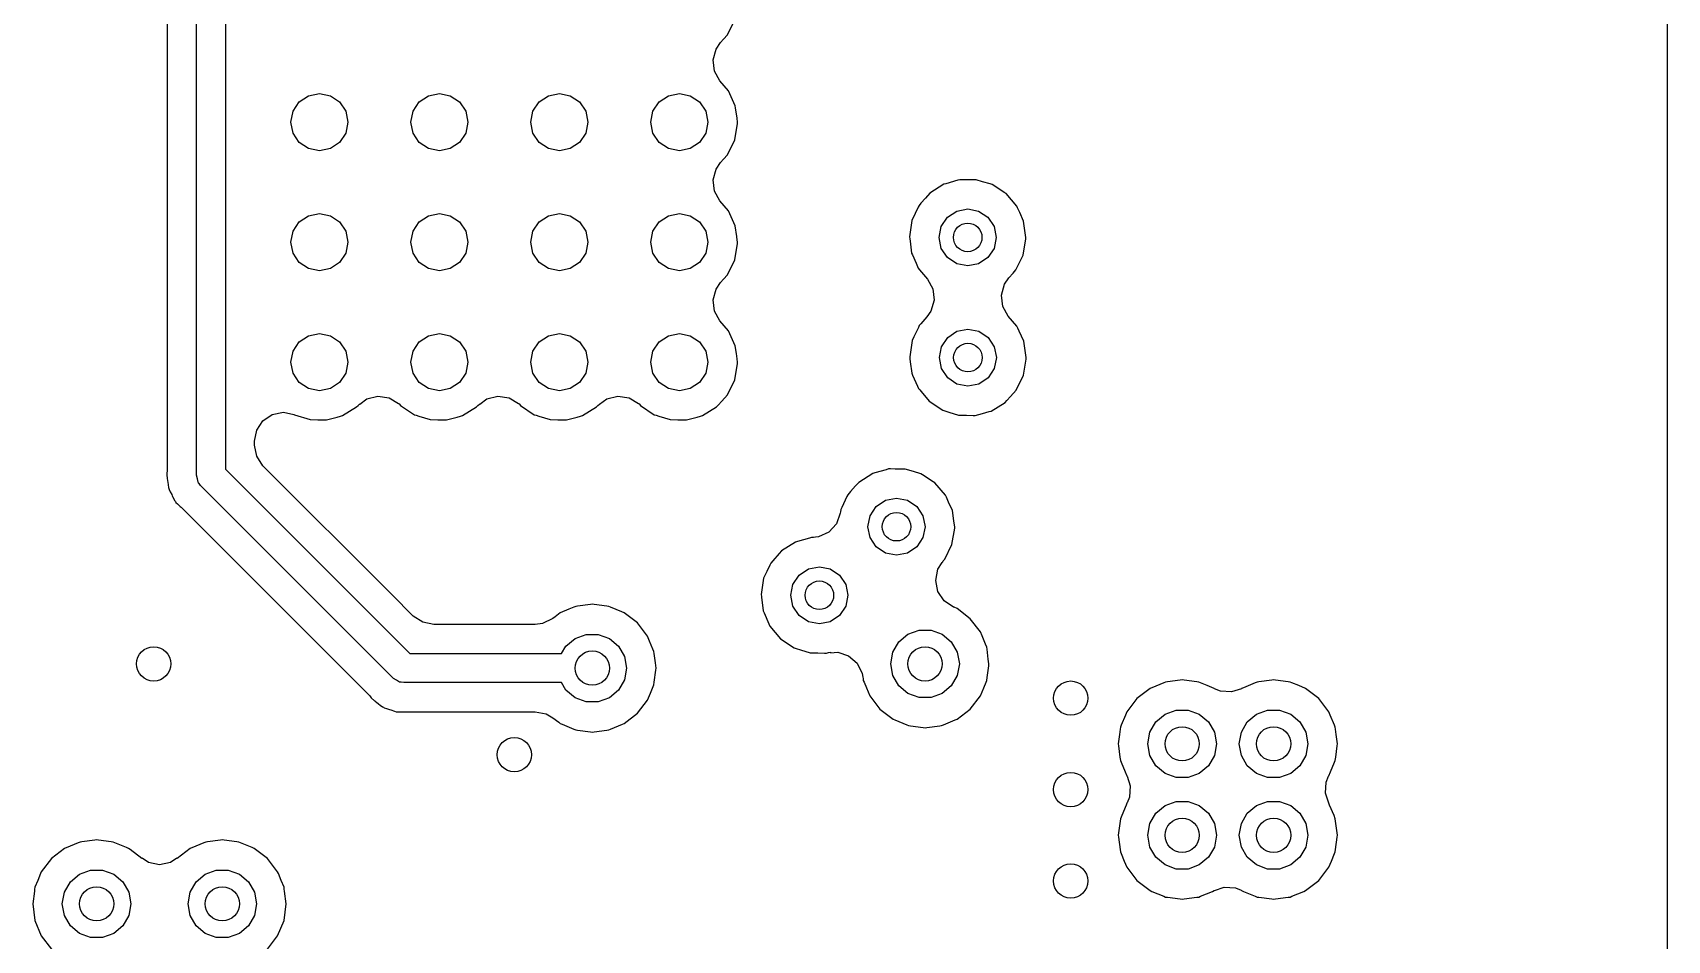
# Model space of a CAD drawing. Extents: x 0.99 to 4.24, y -7.27 to -4.02.
# Drawn here: x 3.679 to 4.242, y -6.733 to -6.42 of the extents above; entities that cross this region are included whole.
import ezdxf

# ---------------------------------------------------------------- set-up
doc = ezdxf.new("R2010")
doc.units = 0
doc.header["$MEASUREMENT"] = 0
doc.layers.add('BLACK', color=7, linetype='CONTINUOUS')

msp = doc.modelspace()

# ---------------------------------------------------------------- linework, layer by layer
at = {"layer": 'BLACK', "linetype": 'CONTINUOUS'}
for p, q in [((4.24195, -5.79568), (4.24195, -6.92717)), ((3.73516, -6.57283), (3.73516, -6.36417)), ((3.74516, -6.36624), (3.74516, -6.57076)), ((3.72514, -6.37024), (3.72514, -6.57071)), ((3.91821, -6.42106), (3.92069, -6.41594)), ((3.91422, -6.42601), (3.91573, -6.4238)), ((3.91573, -6.4238), (3.91678, -6.42264)), ((3.91678, -6.42264), (3.91821, -6.42106)), ((3.91318, -6.42975), (3.91422, -6.42601)), ((3.91365, -6.43361), (3.91318, -6.42975)), ((3.91557, -6.43699), (3.91365, -6.43361)), ((3.91848, -6.44037), (3.91557, -6.43699)), ((3.7706, -6.44422), (3.77379, -6.44209)), ((3.77379, -6.44209), (3.77756, -6.44134)), ((3.77756, -6.44134), (3.78133, -6.44209)), ((3.78133, -6.44209), (3.78452, -6.44422)), ((3.81194, -6.44422), (3.81513, -6.44209)), ((3.81513, -6.44209), (3.8189, -6.44134)), ((3.8189, -6.44134), (3.82266, -6.44209)), ((3.82266, -6.44209), (3.82586, -6.44422)), ((3.85328, -6.44422), (3.85647, -6.44209)), ((3.85647, -6.44209), (3.86024, -6.44134)), ((3.86024, -6.44134), (3.864, -6.44209)), ((3.864, -6.44209), (3.8672, -6.44422)), ((3.89462, -6.44422), (3.89781, -6.44209)), ((3.89781, -6.44209), (3.90157, -6.44134)), ((3.90157, -6.44134), (3.90534, -6.44209)), ((3.90534, -6.44209), (3.90853, -6.44422)), ((3.92083, -6.44555), (3.91848, -6.44037)), ((3.76772, -6.45118), (3.76847, -6.44741)), ((3.76847, -6.44741), (3.7706, -6.44422)), ((3.78452, -6.44422), (3.78665, -6.44741)), ((3.78665, -6.44741), (3.7874, -6.45118)), ((3.80906, -6.45118), (3.8098, -6.44741)), ((3.8098, -6.44741), (3.81194, -6.44422)), ((3.82586, -6.44422), (3.82799, -6.44741)), ((3.82799, -6.44741), (3.82874, -6.45118)), ((3.85039, -6.45118), (3.85114, -6.44741)), ((3.85114, -6.44741), (3.85328, -6.44422)), ((3.8672, -6.44422), (3.86933, -6.44741)), ((3.86933, -6.44741), (3.87008, -6.45118)), ((3.89173, -6.45118), (3.89248, -6.44741)), ((3.89248, -6.44741), (3.89462, -6.44422)), ((3.90853, -6.44422), (3.91067, -6.44741)), ((3.91067, -6.44741), (3.91142, -6.45118)), ((3.92094, -6.44625), (3.92083, -6.44555)), ((3.92145, -6.44982), (3.92094, -6.44625)), ((3.76847, -6.45495), (3.76772, -6.45118)), ((3.7874, -6.45118), (3.78665, -6.45495)), ((3.8098, -6.45495), (3.80906, -6.45118)), ((3.82874, -6.45118), (3.82799, -6.45495)), ((3.85114, -6.45495), (3.85039, -6.45118)), ((3.87008, -6.45118), (3.86933, -6.45495)), ((3.89248, -6.45495), (3.89173, -6.45118)), ((3.91142, -6.45118), (3.91067, -6.45495)), ((3.92069, -6.45728), (3.92164, -6.45167)), ((3.92164, -6.45118), (3.92145, -6.44982)), ((3.92164, -6.45167), (3.92164, -6.45118)), ((3.7706, -6.45814), (3.76847, -6.45495)), ((3.77379, -6.46027), (3.7706, -6.45814)), ((3.78452, -6.45814), (3.78133, -6.46027)), ((3.78665, -6.45495), (3.78452, -6.45814)), ((3.81194, -6.45814), (3.8098, -6.45495)), ((3.81513, -6.46027), (3.81194, -6.45814)), ((3.82586, -6.45814), (3.82266, -6.46027)), ((3.82799, -6.45495), (3.82586, -6.45814)), ((3.85328, -6.45814), (3.85114, -6.45495)), ((3.85647, -6.46027), (3.85328, -6.45814)), ((3.8672, -6.45814), (3.864, -6.46027)), ((3.86933, -6.45495), (3.8672, -6.45814)), ((3.89462, -6.45814), (3.89248, -6.45495)), ((3.89781, -6.46027), (3.89462, -6.45814)), ((3.90853, -6.45814), (3.90534, -6.46027)), ((3.91067, -6.45495), (3.90853, -6.45814)), ((3.91821, -6.4624), (3.92069, -6.45728)), ((3.77756, -6.46102), (3.77379, -6.46027)), ((3.78133, -6.46027), (3.77756, -6.46102)), ((3.8189, -6.46102), (3.81513, -6.46027)), ((3.82266, -6.46027), (3.8189, -6.46102)), ((3.86024, -6.46102), (3.85647, -6.46027)), ((3.864, -6.46027), (3.86024, -6.46102)), ((3.90157, -6.46102), (3.89781, -6.46027)), ((3.90534, -6.46027), (3.90157, -6.46102)), ((3.91422, -6.46734), (3.91573, -6.46514)), ((3.91573, -6.46514), (3.91678, -6.46398)), ((3.91678, -6.46398), (3.91821, -6.4624)), ((3.91318, -6.47109), (3.91422, -6.46734)), ((3.91365, -6.47495), (3.91318, -6.47109)), ((3.91557, -6.47833), (3.91365, -6.47495)), ((3.98791, -6.47561), (3.98633, -6.4774)), ((3.99272, -6.47257), (3.98791, -6.47561)), ((3.9934, -6.47238), (3.99272, -6.47257)), ((3.99751, -6.4712), (3.9934, -6.47238)), ((3.9934, -6.47238), (3.9934, -6.47238)), ((3.99819, -6.47101), (3.99751, -6.4712)), ((3.99751, -6.4712), (3.99751, -6.4712)), ((3.9989, -6.47101), (3.99819, -6.47101)), ((4.00041, -6.47102), (3.9989, -6.47101)), ((4.00388, -6.47104), (4.00041, -6.47102)), ((4.00604, -6.47169), (4.00388, -6.47104)), ((4.00865, -6.47247), (4.00604, -6.47169)), ((4.00933, -6.47267), (4.00865, -6.47247)), ((4.00865, -6.47247), (4.00865, -6.47247)), ((4.01029, -6.47329), (4.00933, -6.47267)), ((4.01351, -6.47538), (4.01029, -6.47329)), ((4.01411, -6.47577), (4.01351, -6.47538)), ((4.01351, -6.47538), (4.01351, -6.47538)), ((4.01782, -6.48008), (4.01411, -6.47577)), ((3.91848, -6.48171), (3.91557, -6.47833)), ((3.92083, -6.48689), (3.91848, -6.48171)), ((3.98384, -6.48051), (3.98283, -6.48266)), ((3.98414, -6.47987), (3.98384, -6.48051)), ((3.98384, -6.48051), (3.98384, -6.48051)), ((3.98482, -6.47911), (3.98414, -6.47987)), ((3.98633, -6.4774), (3.98482, -6.47911)), ((3.99395, -6.48393), (3.99715, -6.4818)), ((3.99715, -6.4818), (4.00091, -6.48105)), ((4.00091, -6.48105), (4.00468, -6.4818)), ((4.00468, -6.4818), (4.00787, -6.48393)), ((4.01811, -6.48072), (4.01782, -6.48008)), ((4.01885, -6.48235), (4.01811, -6.48072)), ((4.01811, -6.48072), (4.01811, -6.48072)), ((3.76847, -6.48875), (3.7706, -6.48556)), ((3.7706, -6.48556), (3.77379, -6.48343)), ((3.77379, -6.48343), (3.77756, -6.48268)), ((3.77756, -6.48268), (3.78133, -6.48343)), ((3.78133, -6.48343), (3.78452, -6.48556)), ((3.78452, -6.48556), (3.78665, -6.48875)), ((3.8098, -6.48875), (3.81194, -6.48556)), ((3.81194, -6.48556), (3.81513, -6.48343)), ((3.81513, -6.48343), (3.8189, -6.48268)), ((3.8189, -6.48268), (3.82266, -6.48343)), ((3.82266, -6.48343), (3.82586, -6.48556)), ((3.82586, -6.48556), (3.82799, -6.48875)), ((3.85114, -6.48875), (3.85328, -6.48556)), ((3.85328, -6.48556), (3.85647, -6.48343)), ((3.85647, -6.48343), (3.86024, -6.48268)), ((3.86024, -6.48268), (3.864, -6.48343)), ((3.864, -6.48343), (3.8672, -6.48556)), ((3.8672, -6.48556), (3.86933, -6.48875)), ((3.89248, -6.48875), (3.89462, -6.48556)), ((3.89462, -6.48556), (3.89781, -6.48343)), ((3.89781, -6.48343), (3.90157, -6.48268)), ((3.90157, -6.48268), (3.90534, -6.48343)), ((3.90534, -6.48343), (3.90853, -6.48556)), ((3.90853, -6.48556), (3.91067, -6.48875)), ((3.92136, -6.49059), (3.92083, -6.48689)), ((3.98172, -6.48502), (3.98085, -6.49064)), ((3.98283, -6.48266), (3.98172, -6.48502)), ((3.99107, -6.49089), (3.99182, -6.48712)), ((3.99182, -6.48712), (3.99395, -6.48393)), ((4.00787, -6.48393), (4.01001, -6.48712)), ((4.01001, -6.48712), (4.01076, -6.49089)), ((4.02017, -6.48526), (4.01885, -6.48235)), ((4.02098, -6.49089), (4.02017, -6.48526)), ((3.76772, -6.49252), (3.76847, -6.48875)), ((3.76847, -6.49629), (3.76772, -6.49252)), ((3.78665, -6.48875), (3.7874, -6.49252)), ((3.7874, -6.49252), (3.78665, -6.49629)), ((3.80906, -6.49252), (3.8098, -6.48875)), ((3.8098, -6.49629), (3.80906, -6.49252)), ((3.82799, -6.48875), (3.82874, -6.49252)), ((3.82874, -6.49252), (3.82799, -6.49629)), ((3.85039, -6.49252), (3.85114, -6.48875)), ((3.85114, -6.49629), (3.85039, -6.49252)), ((3.86933, -6.48875), (3.87008, -6.49252)), ((3.87008, -6.49252), (3.86933, -6.49629)), ((3.89173, -6.49252), (3.89248, -6.48875)), ((3.89248, -6.49629), (3.89173, -6.49252)), ((3.91067, -6.48875), (3.91142, -6.49252)), ((3.91142, -6.49252), (3.91067, -6.49629)), ((3.92069, -6.49862), (3.92164, -6.49301)), ((3.92137, -6.49064), (3.92136, -6.49059)), ((3.92153, -6.49176), (3.92137, -6.49064)), ((3.92164, -6.49252), (3.92153, -6.49176)), ((3.92164, -6.49301), (3.92164, -6.49252)), ((3.98085, -6.49064), (3.98094, -6.49135)), ((3.98094, -6.49135), (3.98105, -6.49214)), ((3.98094, -6.49135), (3.98094, -6.49135)), ((3.98105, -6.49214), (3.98159, -6.49629)), ((3.99182, -6.49466), (3.99107, -6.49089)), ((4.01076, -6.49089), (4.01001, -6.49466)), ((4.02003, -6.49699), (4.02098, -6.49138)), ((4.02098, -6.49138), (4.02098, -6.49089)), ((3.7706, -6.49948), (3.76847, -6.49629)), ((3.78665, -6.49629), (3.78452, -6.49948)), ((3.81194, -6.49948), (3.8098, -6.49629)), ((3.82799, -6.49629), (3.82586, -6.49948)), ((3.85328, -6.49948), (3.85114, -6.49629)), ((3.86933, -6.49629), (3.8672, -6.49948)), ((3.89462, -6.49948), (3.89248, -6.49629)), ((3.91067, -6.49629), (3.90853, -6.49948)), ((3.91821, -6.50374), (3.92069, -6.49862)), ((3.98159, -6.49629), (3.98187, -6.49694)), ((3.98187, -6.49694), (3.98187, -6.49694)), ((3.98187, -6.49694), (3.98312, -6.49978)), ((3.99395, -6.49785), (3.99182, -6.49466)), ((3.99715, -6.49998), (3.99395, -6.49785)), ((4.00787, -6.49785), (4.00468, -6.49998)), ((4.01001, -6.49466), (4.00787, -6.49785)), ((4.01755, -6.50211), (4.02003, -6.49699)), ((3.77379, -6.50161), (3.7706, -6.49948)), ((3.77756, -6.50236), (3.77379, -6.50161)), ((3.78133, -6.50161), (3.77756, -6.50236)), ((3.78452, -6.49948), (3.78133, -6.50161)), ((3.81513, -6.50161), (3.81194, -6.49948)), ((3.8189, -6.50236), (3.81513, -6.50161)), ((3.82266, -6.50161), (3.8189, -6.50236)), ((3.82586, -6.49948), (3.82266, -6.50161)), ((3.85647, -6.50161), (3.85328, -6.49948)), ((3.86024, -6.50236), (3.85647, -6.50161)), ((3.864, -6.50161), (3.86024, -6.50236)), ((3.8672, -6.49948), (3.864, -6.50161)), ((3.89781, -6.50161), (3.89462, -6.49948)), ((3.90157, -6.50236), (3.89781, -6.50161)), ((3.90534, -6.50161), (3.90157, -6.50236)), ((3.90853, -6.49948), (3.90534, -6.50161)), ((3.9168, -6.5053), (3.91821, -6.50374)), ((3.98312, -6.49978), (3.98388, -6.50149)), ((3.98388, -6.50149), (3.98434, -6.50204)), ((3.98434, -6.50204), (3.98434, -6.50204)), ((3.98434, -6.50204), (3.98704, -6.50526)), ((4.00091, -6.50073), (3.99715, -6.49998)), ((4.00468, -6.49998), (4.00091, -6.50073)), ((4.01507, -6.50485), (4.01658, -6.50319)), ((4.01658, -6.50319), (4.01755, -6.50211)), ((3.91318, -6.51243), (3.91422, -6.50868)), ((3.91422, -6.50868), (3.91573, -6.50648)), ((3.91573, -6.50648), (3.9168, -6.5053)), ((3.98704, -6.50526), (3.98892, -6.50866)), ((3.98892, -6.50866), (3.98934, -6.51253)), ((4.01252, -6.51079), (4.01356, -6.50705)), ((4.01356, -6.50705), (4.01507, -6.50485)), ((3.91365, -6.51629), (3.91318, -6.51243)), ((3.98934, -6.51253), (3.98826, -6.51626)), ((4.013, -6.51465), (4.01252, -6.51079)), ((4.01491, -6.51803), (4.013, -6.51465)), ((3.91557, -6.51967), (3.91365, -6.51629)), ((3.91848, -6.52305), (3.91557, -6.51967)), ((3.98421, -6.52129), (3.98391, -6.52193)), ((3.98474, -6.52069), (3.98421, -6.52129)), ((3.98688, -6.51826), (3.98474, -6.52069)), ((3.98826, -6.51626), (3.98688, -6.51826)), ((4.01789, -6.52149), (4.01491, -6.51803)), ((4.01818, -6.52214), (4.01789, -6.52149)), ((3.76847, -6.53009), (3.7706, -6.5269)), ((3.7706, -6.5269), (3.77379, -6.52476)), ((3.77379, -6.52476), (3.77756, -6.52402)), ((3.77756, -6.52402), (3.78133, -6.52476)), ((3.78133, -6.52476), (3.78452, -6.5269)), ((3.78452, -6.5269), (3.78665, -6.53009)), ((3.8098, -6.53009), (3.81194, -6.5269)), ((3.81194, -6.5269), (3.81513, -6.52476)), ((3.81513, -6.52476), (3.8189, -6.52402)), ((3.8189, -6.52402), (3.82266, -6.52476)), ((3.82266, -6.52476), (3.82586, -6.5269)), ((3.82586, -6.5269), (3.82799, -6.53009)), ((3.85114, -6.53009), (3.85328, -6.5269)), ((3.85328, -6.5269), (3.85647, -6.52476)), ((3.85647, -6.52476), (3.86024, -6.52402)), ((3.86024, -6.52402), (3.864, -6.52476)), ((3.864, -6.52476), (3.8672, -6.5269)), ((3.8672, -6.5269), (3.86933, -6.53009)), ((3.89248, -6.53009), (3.89462, -6.5269)), ((3.89462, -6.5269), (3.89781, -6.52476)), ((3.89781, -6.52476), (3.90157, -6.52402)), ((3.90157, -6.52402), (3.90534, -6.52476)), ((3.90534, -6.52476), (3.90853, -6.5269)), ((3.90853, -6.5269), (3.91067, -6.53009)), ((3.92083, -6.52823), (3.91848, -6.52305)), ((3.98179, -6.52644), (3.98092, -6.53206)), ((3.98238, -6.52519), (3.98179, -6.52644)), ((3.98391, -6.52193), (3.98238, -6.52519)), ((3.98391, -6.52193), (3.98391, -6.52193)), ((3.99189, -6.52854), (3.99402, -6.52534)), ((3.99402, -6.52534), (3.99722, -6.52321)), ((3.99722, -6.52321), (4.00098, -6.52246)), ((4.00098, -6.52246), (4.00475, -6.52321)), ((4.00475, -6.52321), (4.00794, -6.52534)), ((4.00794, -6.52534), (4.01008, -6.52854)), ((4.01868, -6.52323), (4.01818, -6.52214)), ((4.01818, -6.52214), (4.01818, -6.52214)), ((4.02024, -6.52667), (4.01868, -6.52323)), ((4.02105, -6.5323), (4.02024, -6.52667)), ((3.76772, -6.53386), (3.76847, -6.53009)), ((3.78665, -6.53009), (3.7874, -6.53386)), ((3.80906, -6.53386), (3.8098, -6.53009)), ((3.82799, -6.53009), (3.82874, -6.53386)), ((3.85039, -6.53386), (3.85114, -6.53009)), ((3.86933, -6.53009), (3.87008, -6.53386)), ((3.89173, -6.53386), (3.89248, -6.53009)), ((3.91067, -6.53009), (3.91142, -6.53386)), ((3.92121, -6.53085), (3.92083, -6.52823)), ((3.92148, -6.53276), (3.92121, -6.53085)), ((3.92164, -6.53386), (3.92148, -6.53276)), ((3.98092, -6.53206), (3.98101, -6.53276)), ((3.98101, -6.53276), (3.98101, -6.53276)), ((3.98101, -6.53276), (3.98114, -6.53374)), ((3.99114, -6.5323), (3.99189, -6.52854)), ((3.99189, -6.53607), (3.99114, -6.5323)), ((4.01008, -6.52854), (4.01083, -6.5323)), ((4.01083, -6.5323), (4.01008, -6.53607)), ((4.0201, -6.5384), (4.02104, -6.53279)), ((4.02104, -6.53279), (4.02105, -6.5323)), ((3.76847, -6.53762), (3.76772, -6.53386)), ((3.7706, -6.54082), (3.76847, -6.53762)), ((3.78665, -6.53762), (3.78452, -6.54082)), ((3.7874, -6.53386), (3.78665, -6.53762)), ((3.8098, -6.53762), (3.80906, -6.53386)), ((3.81194, -6.54082), (3.8098, -6.53762)), ((3.82799, -6.53762), (3.82586, -6.54082)), ((3.82874, -6.53386), (3.82799, -6.53762)), ((3.85114, -6.53762), (3.85039, -6.53386)), ((3.85328, -6.54082), (3.85114, -6.53762)), ((3.86933, -6.53762), (3.8672, -6.54082)), ((3.87008, -6.53386), (3.86933, -6.53762)), ((3.89248, -6.53762), (3.89173, -6.53386)), ((3.89462, -6.54082), (3.89248, -6.53762)), ((3.91067, -6.53762), (3.90853, -6.54082)), ((3.91142, -6.53386), (3.91067, -6.53762)), ((3.92069, -6.53996), (3.92164, -6.53435)), ((3.92164, -6.53435), (3.92164, -6.53386)), ((3.98114, -6.53374), (3.98166, -6.5377)), ((3.98166, -6.5377), (3.98194, -6.53835)), ((3.98194, -6.53835), (3.98194, -6.53835)), ((3.98194, -6.53835), (3.98363, -6.54219)), ((3.99402, -6.53926), (3.99189, -6.53607)), ((4.01008, -6.53607), (4.00794, -6.53926)), ((4.01762, -6.54352), (4.0201, -6.5384)), ((3.77379, -6.54295), (3.7706, -6.54082)), ((3.77756, -6.5437), (3.77379, -6.54295)), ((3.78133, -6.54295), (3.77756, -6.5437)), ((3.78452, -6.54082), (3.78133, -6.54295)), ((3.81513, -6.54295), (3.81194, -6.54082)), ((3.8189, -6.5437), (3.81513, -6.54295)), ((3.82266, -6.54295), (3.8189, -6.5437)), ((3.82586, -6.54082), (3.82266, -6.54295)), ((3.85647, -6.54295), (3.85328, -6.54082)), ((3.86024, -6.5437), (3.85647, -6.54295)), ((3.864, -6.54295), (3.86024, -6.5437)), ((3.8672, -6.54082), (3.864, -6.54295)), ((3.89781, -6.54295), (3.89462, -6.54082)), ((3.90157, -6.5437), (3.89781, -6.54295)), ((3.90534, -6.54295), (3.90157, -6.5437)), ((3.90853, -6.54082), (3.90534, -6.54295)), ((3.91821, -6.54508), (3.92069, -6.53996)), ((3.98363, -6.54219), (3.98395, -6.54291)), ((3.98395, -6.54291), (3.98441, -6.54345)), ((3.98441, -6.54345), (3.98441, -6.54345)), ((3.98441, -6.54345), (3.98485, -6.54398)), ((3.98485, -6.54398), (3.98761, -6.54726)), ((3.99722, -6.5414), (3.99402, -6.53926)), ((4.00098, -6.54215), (3.99722, -6.5414)), ((4.00475, -6.5414), (4.00098, -6.54215)), ((4.00794, -6.53926), (4.00475, -6.5414)), ((4.01565, -6.5457), (4.01762, -6.54352)), ((3.78553, -6.55227), (3.79038, -6.5493)), ((3.79038, -6.5493), (3.79085, -6.54877)), ((3.79085, -6.54877), (3.7914, -6.54832)), ((3.7914, -6.54832), (3.79143, -6.54836)), ((3.79143, -6.54836), (3.79394, -6.5465)), ((3.79394, -6.5465), (3.79771, -6.54555)), ((3.79771, -6.54555), (3.80155, -6.54612)), ((3.80155, -6.54612), (3.80484, -6.54807)), ((3.80484, -6.54807), (3.80507, -6.54827)), ((3.80507, -6.54827), (3.80552, -6.54882)), ((3.80552, -6.54882), (3.81026, -6.55197)), ((3.82687, -6.55227), (3.83172, -6.5493)), ((3.83172, -6.5493), (3.83219, -6.54877)), ((3.83219, -6.54877), (3.83274, -6.54832)), ((3.83274, -6.54832), (3.83277, -6.54836)), ((3.83277, -6.54836), (3.83527, -6.5465)), ((3.83527, -6.5465), (3.83904, -6.54555)), ((3.83904, -6.54555), (3.84289, -6.54612)), ((3.84289, -6.54612), (3.84618, -6.54807)), ((3.84618, -6.54807), (3.8464, -6.54827)), ((3.8464, -6.54827), (3.84686, -6.54882)), ((3.84686, -6.54882), (3.8516, -6.55197)), ((3.86821, -6.55227), (3.87305, -6.5493)), ((3.87305, -6.5493), (3.87353, -6.54877)), ((3.87353, -6.54877), (3.87408, -6.54832)), ((3.87408, -6.54832), (3.87411, -6.54836)), ((3.87411, -6.54836), (3.87661, -6.5465)), ((3.87661, -6.5465), (3.88038, -6.54555)), ((3.88038, -6.54555), (3.88423, -6.54612)), ((3.88423, -6.54612), (3.88752, -6.54807)), ((3.88752, -6.54807), (3.88774, -6.54827)), ((3.88774, -6.54827), (3.8882, -6.54882)), ((3.8882, -6.54882), (3.89294, -6.55197)), ((3.90954, -6.55227), (3.91439, -6.5493)), ((3.91439, -6.5493), (3.91495, -6.54868)), ((3.91495, -6.54868), (3.91623, -6.54727)), ((3.91623, -6.54727), (3.91821, -6.54508)), ((3.98761, -6.54726), (3.99235, -6.55041)), ((4.00895, -6.55072), (4.0138, -6.54774)), ((4.0138, -6.54774), (4.01445, -6.54703)), ((4.01445, -6.54703), (4.01565, -6.5457)), ((3.75594, -6.55728), (3.75809, -6.55405)), ((3.75809, -6.55405), (3.76133, -6.55189)), ((3.76133, -6.55189), (3.76514, -6.55113)), ((3.76514, -6.55113), (3.76873, -6.55184)), ((3.76873, -6.55184), (3.76892, -6.55197)), ((3.76892, -6.55197), (3.77435, -6.55367)), ((3.77435, -6.55367), (3.77705, -6.55372)), ((3.77705, -6.55372), (3.77933, -6.55376)), ((3.77933, -6.55376), (3.77933, -6.55376)), ((3.77933, -6.55376), (3.78004, -6.55377)), ((3.78004, -6.55377), (3.78365, -6.55279)), ((3.78365, -6.55279), (3.78484, -6.55246)), ((3.78484, -6.55246), (3.78553, -6.55227)), ((3.78484, -6.55246), (3.78484, -6.55246)), ((3.81026, -6.55197), (3.81094, -6.55218)), ((3.81094, -6.55218), (3.81094, -6.55218)), ((3.81094, -6.55218), (3.81183, -6.55246)), ((3.81183, -6.55246), (3.81569, -6.55367)), ((3.81569, -6.55367), (3.81839, -6.55372)), ((3.81839, -6.55372), (3.82067, -6.55376)), ((3.82067, -6.55376), (3.82067, -6.55376)), ((3.82067, -6.55376), (3.82138, -6.55377)), ((3.82138, -6.55377), (3.82499, -6.55279)), ((3.82499, -6.55279), (3.82618, -6.55246)), ((3.82618, -6.55246), (3.82687, -6.55227)), ((3.82618, -6.55246), (3.82618, -6.55246)), ((3.8516, -6.55197), (3.85227, -6.55218)), ((3.85227, -6.55218), (3.85227, -6.55218)), ((3.85227, -6.55218), (3.85317, -6.55246)), ((3.85317, -6.55246), (3.85703, -6.55367)), ((3.85703, -6.55367), (3.85973, -6.55372)), ((3.85973, -6.55372), (3.86201, -6.55376)), ((3.86201, -6.55376), (3.86201, -6.55376)), ((3.86201, -6.55376), (3.86272, -6.55377)), ((3.86272, -6.55377), (3.86633, -6.55279)), ((3.86633, -6.55279), (3.86752, -6.55246)), ((3.86752, -6.55246), (3.86821, -6.55227)), ((3.86752, -6.55246), (3.86752, -6.55246)), ((3.89294, -6.55197), (3.89361, -6.55218)), ((3.89361, -6.55218), (3.89361, -6.55218)), ((3.89361, -6.55218), (3.89451, -6.55246)), ((3.89451, -6.55246), (3.89837, -6.55367)), ((3.89837, -6.55367), (3.90106, -6.55372)), ((3.90106, -6.55372), (3.90335, -6.55376)), ((3.90335, -6.55376), (3.90335, -6.55376)), ((3.90335, -6.55376), (3.90406, -6.55377)), ((3.90406, -6.55377), (3.90767, -6.55279)), ((3.90767, -6.55279), (3.90886, -6.55246)), ((3.90886, -6.55246), (3.90954, -6.55227)), ((3.90886, -6.55246), (3.90886, -6.55246)), ((3.99235, -6.55041), (3.99302, -6.55063)), ((3.99302, -6.55063), (3.99302, -6.55063)), ((3.99302, -6.55063), (3.99438, -6.55105)), ((3.99438, -6.55105), (3.99778, -6.55211)), ((3.99778, -6.55211), (4.00047, -6.55216)), ((4.00047, -6.55216), (4.00275, -6.5522)), ((4.00275, -6.5522), (4.00276, -6.5522)), ((4.00276, -6.5522), (4.00346, -6.55222)), ((4.00346, -6.55222), (4.00604, -6.55151)), ((4.00604, -6.55151), (4.00827, -6.55091)), ((4.00827, -6.55091), (4.00895, -6.55072)), ((4.00827, -6.55091), (4.00827, -6.55091)), ((3.75518, -6.56109), (3.75594, -6.55728)), ((3.75518, -6.56249), (3.75518, -6.56109)), ((3.75594, -6.5663), (3.75518, -6.56249)), ((3.75809, -6.56953), (3.75594, -6.5663)), ((3.72512, -6.57131), (3.72495, -6.57212)), ((3.72495, -6.57212), (3.72504, -6.57293)), ((3.72513, -6.57118), (3.72512, -6.57131)), ((3.72514, -6.57071), (3.72513, -6.57118)), ((3.74516, -6.57076), (3.80867, -6.63427)), ((3.80249, -6.61393), (3.75809, -6.56953)), ((3.96818, -6.57223), (3.96337, -6.57527)), ((3.96887, -6.57204), (3.96818, -6.57223)), ((3.97282, -6.57091), (3.96887, -6.57204)), ((3.96887, -6.57204), (3.96887, -6.57204)), ((3.97365, -6.57067), (3.97282, -6.57091)), ((3.97436, -6.57067), (3.97365, -6.57067)), ((3.97588, -6.57068), (3.97436, -6.57067)), ((3.97934, -6.57071), (3.97588, -6.57068)), ((3.98149, -6.57135), (3.97934, -6.57071)), ((3.98412, -6.57213), (3.98149, -6.57135)), ((3.98479, -6.57234), (3.98412, -6.57213)), ((3.98412, -6.57213), (3.98412, -6.57213)), ((3.72504, -6.57293), (3.72504, -6.57293)), ((3.72504, -6.57293), (3.72513, -6.57369)), ((3.72513, -6.57369), (3.72514, -6.57374)), ((3.72514, -6.57374), (3.72514, -6.57408)), ((3.72514, -6.57408), (3.72521, -6.57449)), ((3.72521, -6.57449), (3.72521, -6.57449)), ((3.72521, -6.57449), (3.72524, -6.57472)), ((3.72524, -6.57472), (3.72531, -6.57519)), ((3.72531, -6.57519), (3.72553, -6.57708)), ((3.72553, -6.57708), (3.72569, -6.57741)), ((3.72569, -6.57741), (3.72575, -6.57777)), ((3.72575, -6.57777), (3.72614, -6.57849)), ((3.7355, -6.57402), (3.73516, -6.57283)), ((3.73576, -6.57522), (3.7355, -6.57402)), ((3.73592, -6.57543), (3.73576, -6.57522)), ((3.73595, -6.57554), (3.73592, -6.57543)), ((3.73609, -6.57566), (3.73595, -6.57554)), ((3.73662, -6.57637), (3.73609, -6.57566)), ((3.80306, -6.64281), (3.73662, -6.57637)), ((3.96231, -6.57647), (3.96057, -6.57844)), ((3.96337, -6.57527), (3.96231, -6.57647)), ((3.98539, -6.57272), (3.98479, -6.57234)), ((3.98897, -6.57504), (3.98539, -6.57272)), ((3.98957, -6.57543), (3.98897, -6.57504)), ((3.98897, -6.57504), (3.98897, -6.57504)), ((3.99328, -6.57974), (3.98957, -6.57543)), ((3.72614, -6.57849), (3.72614, -6.57849)), ((3.72614, -6.57849), (3.72666, -6.57945)), ((3.72666, -6.57945), (3.72687, -6.57987)), ((3.72687, -6.57987), (3.72699, -6.5801)), ((3.72699, -6.5801), (3.7277, -6.58159)), ((3.7277, -6.58159), (3.72784, -6.58176)), ((3.72784, -6.58176), (3.72798, -6.5819)), ((3.72798, -6.5819), (3.72813, -6.58217)), ((3.72813, -6.58217), (3.72867, -6.58267)), ((3.72867, -6.58267), (3.72962, -6.58355)), ((3.72962, -6.58355), (3.7299, -6.58382)), ((3.9593, -6.58018), (3.95754, -6.58392)), ((3.95961, -6.57953), (3.9593, -6.58018)), ((3.9593, -6.58018), (3.9593, -6.58018)), ((3.96057, -6.57844), (3.95961, -6.57953)), ((3.96942, -6.58359), (3.97261, -6.58146)), ((3.97261, -6.58146), (3.97638, -6.58071)), ((3.97638, -6.58071), (3.98014, -6.58146)), ((3.98014, -6.58146), (3.98334, -6.58359)), ((3.99358, -6.58039), (3.99328, -6.57974)), ((3.99433, -6.58205), (3.99358, -6.58039)), ((3.99358, -6.58039), (3.99358, -6.58039)), ((3.99564, -6.58492), (3.99433, -6.58205)), ((3.7299, -6.58382), (3.79447, -6.64839)), ((3.957, -6.58586), (3.95567, -6.58951)), ((3.95708, -6.58539), (3.957, -6.58586)), ((3.95719, -6.58468), (3.95708, -6.58539)), ((3.95708, -6.58539), (3.95708, -6.58539)), ((3.95754, -6.58392), (3.95719, -6.58468)), ((3.96654, -6.59055), (3.96728, -6.58678)), ((3.96728, -6.58678), (3.96942, -6.58359)), ((3.98334, -6.58359), (3.98547, -6.58678)), ((3.98547, -6.58678), (3.98622, -6.59055)), ((3.99616, -6.58858), (3.99564, -6.58492)), ((3.99637, -6.59004), (3.99616, -6.58858)), ((3.9464, -6.59449), (3.94229, -6.59566)), ((3.94708, -6.59429), (3.9464, -6.59449)), ((3.9464, -6.59449), (3.9464, -6.59449)), ((3.94779, -6.5943), (3.94708, -6.59429)), ((3.94849, -6.5942), (3.94779, -6.5943)), ((3.94951, -6.59401), (3.94848, -6.59413)), ((3.94848, -6.59413), (3.94849, -6.5942)), ((3.95304, -6.59238), (3.94951, -6.59401)), ((3.95567, -6.58951), (3.95304, -6.59238)), ((3.96728, -6.59432), (3.96654, -6.59055)), ((3.96942, -6.59751), (3.96728, -6.59432)), ((3.98547, -6.59432), (3.98334, -6.59751)), ((3.98622, -6.59055), (3.98547, -6.59432)), ((3.99549, -6.59665), (3.99644, -6.59104)), ((3.99644, -6.59055), (3.99637, -6.59004)), ((3.99644, -6.59104), (3.99644, -6.59055)), ((3.93599, -6.5998), (3.93379, -6.6023)), ((3.9368, -6.59889), (3.93599, -6.5998)), ((3.94161, -6.59586), (3.9368, -6.59889)), ((3.94229, -6.59566), (3.94161, -6.59586)), ((3.94229, -6.59566), (3.94229, -6.59566)), ((3.97261, -6.59964), (3.96942, -6.59751)), ((3.97638, -6.60039), (3.97261, -6.59964)), ((3.98014, -6.59964), (3.97638, -6.60039)), ((3.98334, -6.59751), (3.98014, -6.59964)), ((3.99301, -6.60177), (3.99549, -6.59665)), ((3.9317, -6.60599), (3.93061, -6.60831)), ((3.93273, -6.6038), (3.9317, -6.60599)), ((3.93303, -6.60316), (3.93273, -6.6038)), ((3.93273, -6.6038), (3.93273, -6.6038)), ((3.93379, -6.6023), (3.93303, -6.60316)), ((3.94284, -6.60721), (3.94604, -6.60508)), ((3.94604, -6.60508), (3.9498, -6.60433)), ((3.9498, -6.60433), (3.95357, -6.60508)), ((3.95357, -6.60508), (3.95676, -6.60721)), ((3.98991, -6.60904), (3.99067, -6.60523)), ((3.99067, -6.60523), (3.99215, -6.60289)), ((3.99214, -6.60289), (3.99229, -6.60267)), ((3.99215, -6.60289), (3.99214, -6.60289)), ((3.99229, -6.60267), (3.99249, -6.60235)), ((3.99249, -6.60235), (3.99301, -6.60177)), ((3.93061, -6.60831), (3.92974, -6.61393)), ((3.93996, -6.61417), (3.94071, -6.61041)), ((3.94071, -6.61041), (3.94284, -6.60721)), ((3.95676, -6.60721), (3.9589, -6.61041)), ((3.9589, -6.61041), (3.95965, -6.61417)), ((3.99067, -6.61285), (3.98991, -6.60904)), ((3.8099, -6.62133), (3.80249, -6.61393)), ((3.87091, -6.61734), (3.8665, -6.61792)), ((3.87156, -6.61725), (3.87091, -6.61734)), ((3.8722, -6.61734), (3.87156, -6.61725)), ((3.87661, -6.61792), (3.8722, -6.61734)), ((3.92974, -6.61393), (3.92983, -6.61463)), ((3.92983, -6.61463), (3.92985, -6.61479)), ((3.92983, -6.61463), (3.92983, -6.61463)), ((3.92985, -6.61479), (3.93048, -6.61957)), ((3.94071, -6.61794), (3.93996, -6.61417)), ((3.95965, -6.61417), (3.9589, -6.61794)), ((3.99283, -6.61608), (3.99067, -6.61285)), ((3.99606, -6.61824), (3.99283, -6.61608)), ((3.81313, -6.62349), (3.8099, -6.62133)), ((3.85795, -6.62219), (3.85447, -6.62391)), ((3.85874, -6.62158), (3.85795, -6.62219)), ((3.86055, -6.6202), (3.85874, -6.62158)), ((3.86348, -6.61899), (3.86055, -6.6202)), ((3.86525, -6.61825), (3.86348, -6.61899)), ((3.86586, -6.618), (3.86525, -6.61825)), ((3.86525, -6.61825), (3.86525, -6.61825)), ((3.8665, -6.61792), (3.86586, -6.618)), ((3.8665, -6.61792), (3.8665, -6.61792)), ((3.87725, -6.618), (3.87661, -6.61792)), ((3.87661, -6.61792), (3.87661, -6.61792)), ((3.87786, -6.61825), (3.87725, -6.618)), ((3.88179, -6.61988), (3.87786, -6.61825)), ((3.87786, -6.61825), (3.87786, -6.61825)), ((3.88256, -6.6202), (3.88179, -6.61988)), ((3.88712, -6.6237), (3.88256, -6.6202)), ((3.93048, -6.61957), (3.93076, -6.62022)), ((3.93076, -6.62022), (3.93076, -6.62022)), ((3.93076, -6.62022), (3.93242, -6.62399)), ((3.94284, -6.62113), (3.94071, -6.61794)), ((3.94604, -6.62327), (3.94284, -6.62113)), ((3.95676, -6.62113), (3.95357, -6.62327)), ((3.9589, -6.61794), (3.95676, -6.62113)), ((3.99621, -6.61831), (3.99606, -6.61824)), ((3.99723, -6.61873), (3.99621, -6.61831)), ((4.00179, -6.62223), (3.99723, -6.61873)), ((4.00529, -6.62679), (4.00179, -6.62223)), ((3.81694, -6.62425), (3.81313, -6.62349)), ((3.85189, -6.62425), (3.81694, -6.62425)), ((3.85447, -6.62391), (3.85189, -6.62425)), ((3.86565, -6.62904), (3.8695, -6.62764)), ((3.8695, -6.62764), (3.87361, -6.62764)), ((3.87361, -6.62764), (3.87746, -6.62904)), ((3.89062, -6.62826), (3.88712, -6.6237)), ((3.89133, -6.62996), (3.89062, -6.62826)), ((3.93242, -6.62399), (3.93277, -6.62478)), ((3.93277, -6.62478), (3.93643, -6.62913)), ((3.9498, -6.62402), (3.94604, -6.62327)), ((3.95357, -6.62327), (3.9498, -6.62402)), ((3.97717, -6.6302), (3.98031, -6.62757)), ((3.98031, -6.62757), (3.98417, -6.62616)), ((3.98417, -6.62616), (3.98827, -6.62616)), ((3.98827, -6.62616), (3.99213, -6.62757)), ((3.99213, -6.62757), (3.99527, -6.6302)), ((4.00586, -6.62816), (4.00529, -6.62679)), ((4.00707, -6.63107), (4.00586, -6.62816)), ((3.86101, -6.63427), (3.86251, -6.63168)), ((3.86251, -6.63168), (3.86565, -6.62904)), ((3.87746, -6.62904), (3.8806, -6.63168)), ((3.8806, -6.63168), (3.88265, -6.63523)), ((3.89248, -6.63274), (3.89133, -6.62996)), ((3.89282, -6.63357), (3.89248, -6.63274)), ((3.89291, -6.63422), (3.89282, -6.63357)), ((3.89333, -6.63742), (3.89291, -6.63422)), ((3.89291, -6.63422), (3.89291, -6.63422)), ((3.93643, -6.62913), (3.94116, -6.63228)), ((3.94116, -6.63228), (3.94184, -6.6325)), ((3.94184, -6.6325), (3.94184, -6.6325)), ((3.94184, -6.6325), (3.94336, -6.63297)), ((3.94336, -6.63297), (3.94659, -6.63398)), ((3.94659, -6.63398), (3.94929, -6.63403)), ((3.94929, -6.63403), (3.95157, -6.63407)), ((3.95157, -6.63407), (3.95157, -6.63407)), ((3.95157, -6.63407), (3.95228, -6.63409)), ((3.95228, -6.63409), (3.95297, -6.6339)), ((3.95297, -6.6339), (3.95367, -6.63381)), ((3.95367, -6.63381), (3.95369, -6.63398)), ((3.95369, -6.63398), (3.95619, -6.63381)), ((3.95619, -6.63381), (3.95987, -6.63504)), ((3.97441, -6.6378), (3.97512, -6.63376)), ((3.97512, -6.63376), (3.97717, -6.6302)), ((3.99527, -6.6302), (3.99732, -6.63376)), ((3.99732, -6.63376), (3.99803, -6.6378)), ((4.00749, -6.6321), (4.00707, -6.63107)), ((4.00757, -6.63274), (4.00749, -6.6321)), ((4.00802, -6.63616), (4.00757, -6.63274)), ((4.00757, -6.63274), (4.00757, -6.63274)), ((3.80867, -6.63427), (3.86101, -6.63427)), ((3.88265, -6.63523), (3.88337, -6.63927)), ((3.88337, -6.63927), (3.88265, -6.64331)), ((3.89357, -6.63927), (3.89333, -6.63742)), ((3.89349, -6.63992), (3.89357, -6.63927)), ((3.95987, -6.63504), (3.96281, -6.63759)), ((3.96281, -6.63759), (3.96454, -6.64107)), ((3.97512, -6.64183), (3.97441, -6.6378)), ((3.99803, -6.6378), (3.99732, -6.64183)), ((4.00762, -6.64251), (4.00815, -6.63844)), ((4.00824, -6.6378), (4.00802, -6.63616)), ((4.00815, -6.63844), (4.00824, -6.6378)), ((3.80414, -6.6434), (3.80306, -6.64281)), ((3.80517, -6.64407), (3.80414, -6.6434)), ((3.80543, -6.6441), (3.80517, -6.64407)), ((3.80553, -6.64416), (3.80543, -6.6441)), ((3.80571, -6.64414), (3.80553, -6.64416)), ((3.80659, -6.64427), (3.80571, -6.64414)), ((3.86101, -6.64427), (3.80659, -6.64427)), ((3.86251, -6.64686), (3.86101, -6.64427)), ((3.88265, -6.64331), (3.8806, -6.64686)), ((3.89257, -6.64557), (3.89282, -6.64497)), ((3.89282, -6.64497), (3.89294, -6.6441)), ((3.89294, -6.6441), (3.89349, -6.63992)), ((3.96454, -6.64107), (3.96481, -6.64239)), ((3.96481, -6.64239), (3.96487, -6.64285)), ((3.96487, -6.64285), (3.96495, -6.64349)), ((3.96495, -6.64349), (3.9652, -6.6441)), ((3.9652, -6.6441), (3.9652, -6.6441)), ((3.9652, -6.6441), (3.966, -6.64604)), ((3.97717, -6.64539), (3.97512, -6.64183)), ((3.98031, -6.64802), (3.97717, -6.64539)), ((3.99527, -6.64539), (3.99213, -6.64802)), ((3.99732, -6.64183), (3.99527, -6.64539)), ((4.00644, -6.64604), (4.00724, -6.6441)), ((4.00724, -6.6441), (4.00749, -6.64349)), ((4.00724, -6.6441), (4.00724, -6.6441)), ((4.00749, -6.64349), (4.00762, -6.64251)), ((4.06578, -6.64546), (4.06379, -6.64629)), ((4.0685, -6.64434), (4.06578, -6.64546)), ((4.0691, -6.64409), (4.0685, -6.64434)), ((4.0685, -6.64434), (4.0685, -6.64434)), ((4.06975, -6.644), (4.0691, -6.64409)), ((4.07416, -6.64342), (4.06975, -6.644)), ((4.06975, -6.644), (4.06975, -6.644)), ((4.0748, -6.64334), (4.07416, -6.64342)), ((4.07545, -6.64342), (4.0748, -6.64334)), ((4.07986, -6.644), (4.07545, -6.64342)), ((4.0805, -6.64409), (4.07986, -6.644)), ((4.07986, -6.644), (4.07986, -6.644)), ((4.08111, -6.64434), (4.0805, -6.64409)), ((4.08345, -6.64531), (4.08111, -6.64434)), ((4.08111, -6.64434), (4.08111, -6.64434)), ((4.08581, -6.64629), (4.08345, -6.64531)), ((4.1, -6.64434), (4.09589, -6.64604)), ((4.1006, -6.64409), (4.1, -6.64434)), ((4.1, -6.64434), (4.1, -6.64434)), ((4.10125, -6.644), (4.1006, -6.64409)), ((4.10565, -6.64342), (4.10125, -6.644)), ((4.10125, -6.644), (4.10125, -6.644)), ((4.1063, -6.64334), (4.10565, -6.64342)), ((4.10695, -6.64342), (4.1063, -6.64334)), ((4.11135, -6.644), (4.10695, -6.64342)), ((4.112, -6.64409), (4.11135, -6.644)), ((4.11135, -6.644), (4.11135, -6.644)), ((4.1126, -6.64434), (4.112, -6.64409)), ((4.11495, -6.64531), (4.1126, -6.64434)), ((4.1126, -6.64434), (4.1126, -6.64434)), ((4.11731, -6.64629), (4.11495, -6.64531)), ((3.79447, -6.64839), (3.79479, -6.64873)), ((3.79479, -6.64873), (3.79489, -6.64883)), ((3.79489, -6.64883), (3.79533, -6.64952)), ((3.79533, -6.64952), (3.79657, -6.6505)), ((3.79657, -6.6505), (3.79661, -6.65053)), ((3.79661, -6.65053), (3.79686, -6.65077)), ((3.79686, -6.65077), (3.79719, -6.65101)), ((3.79719, -6.65101), (3.79719, -6.65101)), ((3.79719, -6.65101), (3.79738, -6.65115)), ((3.79738, -6.65115), (3.79776, -6.65143)), ((3.86565, -6.6495), (3.86251, -6.64686)), ((3.8695, -6.6509), (3.86565, -6.6495)), ((3.87361, -6.6509), (3.8695, -6.6509)), ((3.87746, -6.6495), (3.87361, -6.6509)), ((3.8806, -6.64686), (3.87746, -6.6495)), ((3.88712, -6.65484), (3.89062, -6.65028)), ((3.89062, -6.65028), (3.8916, -6.64794)), ((3.8916, -6.64794), (3.89257, -6.64557)), ((3.89257, -6.64557), (3.89257, -6.64557)), ((3.966, -6.64604), (3.96715, -6.6488)), ((3.96715, -6.6488), (3.97065, -6.65337)), ((3.98417, -6.64943), (3.98031, -6.64802)), ((3.98827, -6.64943), (3.98417, -6.64943)), ((3.99213, -6.64802), (3.98827, -6.64943)), ((4.00179, -6.65337), (4.00529, -6.6488)), ((4.00529, -6.6488), (4.00644, -6.64604)), ((4.05923, -6.64978), (4.05573, -6.65434)), ((4.06379, -6.64629), (4.05923, -6.64978)), ((4.08598, -6.64641), (4.08581, -6.64629)), ((4.08797, -6.64724), (4.08598, -6.64641)), ((4.09185, -6.64749), (4.08797, -6.64724)), ((4.09519, -6.64636), (4.09185, -6.64749)), ((4.09529, -6.64629), (4.09519, -6.64636)), ((4.09589, -6.64604), (4.09529, -6.64629)), ((4.12187, -6.64978), (4.11731, -6.64629)), ((4.12537, -6.65434), (4.12187, -6.64978)), ((3.79776, -6.65143), (3.79861, -6.65211)), ((3.79861, -6.65211), (3.79861, -6.65211)), ((3.79861, -6.65211), (3.79861, -6.65211)), ((3.79861, -6.65211), (3.79882, -6.65227)), ((3.79882, -6.65227), (3.79882, -6.65227)), ((3.79882, -6.65227), (3.79926, -6.65262)), ((3.79926, -6.65262), (3.7996, -6.65274)), ((3.7996, -6.65274), (3.7999, -6.65295)), ((3.7999, -6.65295), (3.80068, -6.65318)), ((3.80068, -6.65318), (3.80068, -6.65318)), ((3.80068, -6.65318), (3.80173, -6.65349)), ((3.80173, -6.65349), (3.80217, -6.65364)), ((3.80217, -6.65364), (3.80339, -6.65406)), ((3.80339, -6.65406), (3.80398, -6.65427)), ((3.80398, -6.65427), (3.8042, -6.65429)), ((3.8042, -6.65429), (3.80439, -6.65429)), ((3.80439, -6.65429), (3.80469, -6.65438)), ((3.80469, -6.65438), (3.80672, -6.6543)), ((3.80672, -6.6543), (3.80711, -6.65429)), ((3.80711, -6.65429), (3.85189, -6.65429)), ((3.85189, -6.65429), (3.8557, -6.65505)), ((3.8557, -6.65505), (3.85795, -6.65635)), ((3.85795, -6.65635), (3.86003, -6.65794)), ((3.88256, -6.65834), (3.88712, -6.65484)), ((3.97065, -6.65337), (3.97521, -6.65686)), ((3.99723, -6.65686), (4.00179, -6.65337)), ((4.05527, -6.65546), (4.05384, -6.65893)), ((4.05573, -6.65434), (4.05527, -6.65546)), ((4.06576, -6.65776), (4.0689, -6.65513)), ((4.0689, -6.65513), (4.07275, -6.65372)), ((4.07275, -6.65372), (4.07685, -6.65372)), ((4.07685, -6.65372), (4.08071, -6.65513)), ((4.08071, -6.65513), (4.08385, -6.65776)), ((4.09725, -6.65776), (4.10039, -6.65513)), ((4.10039, -6.65513), (4.10425, -6.65372)), ((4.10425, -6.65372), (4.10835, -6.65372)), ((4.10835, -6.65372), (4.1122, -6.65513)), ((4.1122, -6.65513), (4.11535, -6.65776)), ((4.12583, -6.65546), (4.12537, -6.65434)), ((4.12727, -6.65893), (4.12583, -6.65546)), ((3.86003, -6.65794), (3.86003, -6.65794)), ((3.86003, -6.65794), (3.86055, -6.65834)), ((3.86055, -6.65834), (3.86115, -6.65859)), ((3.86115, -6.65859), (3.86525, -6.66029)), ((3.86525, -6.66029), (3.86525, -6.66029)), ((3.86525, -6.66029), (3.86586, -6.66054)), ((3.86586, -6.66054), (3.8665, -6.66063)), ((3.8665, -6.66063), (3.8665, -6.66063)), ((3.8665, -6.66063), (3.87091, -6.66121)), ((3.87091, -6.66121), (3.87156, -6.66129)), ((3.87156, -6.66129), (3.8722, -6.66121)), ((3.8722, -6.66121), (3.87661, -6.66063)), ((3.87661, -6.66063), (3.87725, -6.66054)), ((3.87661, -6.66063), (3.87661, -6.66063)), ((3.87725, -6.66054), (3.87786, -6.66029)), ((3.87786, -6.66029), (3.88196, -6.65859)), ((3.87786, -6.66029), (3.87786, -6.66029)), ((3.88196, -6.65859), (3.88256, -6.65834)), ((3.97521, -6.65686), (3.97581, -6.65711)), ((3.97581, -6.65711), (3.97992, -6.65881)), ((3.97992, -6.65881), (3.97992, -6.65881)), ((3.97992, -6.65881), (3.98052, -6.65906)), ((3.98052, -6.65906), (3.98117, -6.65915)), ((3.98117, -6.65915), (3.98117, -6.65915)), ((3.98117, -6.65915), (3.98557, -6.65973)), ((3.98557, -6.65973), (3.98622, -6.65981)), ((3.98622, -6.65981), (3.98687, -6.65973)), ((3.98687, -6.65973), (3.99127, -6.65915)), ((3.99127, -6.65915), (3.99192, -6.65906)), ((3.99127, -6.65915), (3.99127, -6.65915)), ((3.99192, -6.65906), (3.99252, -6.65881)), ((3.99252, -6.65881), (3.99663, -6.65711)), ((3.99252, -6.65881), (3.99252, -6.65881)), ((3.99663, -6.65711), (3.99723, -6.65686)), ((4.0532, -6.66219), (4.05278, -6.66535)), ((4.05345, -6.6603), (4.0532, -6.66219)), ((4.05353, -6.65966), (4.05345, -6.6603)), ((4.05345, -6.6603), (4.05345, -6.6603)), ((4.05384, -6.65893), (4.05353, -6.65966)), ((4.06299, -6.66535), (4.0637, -6.66131)), ((4.0637, -6.66131), (4.06576, -6.65776)), ((4.08385, -6.65776), (4.0859, -6.66131)), ((4.0859, -6.66131), (4.08661, -6.66535)), ((4.09449, -6.66535), (4.0952, -6.66131)), ((4.0952, -6.66131), (4.09725, -6.65776)), ((4.11535, -6.65776), (4.1174, -6.66131)), ((4.1174, -6.66131), (4.11811, -6.66535)), ((4.12757, -6.65966), (4.12727, -6.65893)), ((4.12765, -6.6603), (4.12757, -6.65966)), ((4.1279, -6.66219), (4.12765, -6.6603)), ((4.12765, -6.6603), (4.12765, -6.6603)), ((4.12832, -6.66535), (4.1279, -6.66219)), ((4.05278, -6.66535), (4.05287, -6.666)), ((4.05287, -6.666), (4.05338, -6.66991)), ((4.0637, -6.66939), (4.06299, -6.66535)), ((4.08661, -6.66535), (4.0859, -6.66939)), ((4.0952, -6.66939), (4.09449, -6.66535)), ((4.11811, -6.66535), (4.1174, -6.66939)), ((4.12772, -6.66991), (4.12823, -6.666)), ((4.12823, -6.666), (4.12832, -6.66535)), ((4.05338, -6.66991), (4.05353, -6.67105)), ((4.05353, -6.67105), (4.05378, -6.67166)), ((4.05378, -6.67166), (4.05378, -6.67166)), ((4.05378, -6.67166), (4.05517, -6.67499)), ((4.06576, -6.67295), (4.0637, -6.66939)), ((4.0689, -6.67558), (4.06576, -6.67295)), ((4.08385, -6.67295), (4.08071, -6.67558)), ((4.0859, -6.66939), (4.08385, -6.67295)), ((4.09725, -6.67295), (4.0952, -6.66939)), ((4.10039, -6.67558), (4.09725, -6.67295)), ((4.11535, -6.67295), (4.1122, -6.67558)), ((4.1174, -6.66939), (4.11535, -6.67295)), ((4.12594, -6.67499), (4.12732, -6.67166)), ((4.12732, -6.67166), (4.12757, -6.67105)), ((4.12732, -6.67166), (4.12732, -6.67166)), ((4.12757, -6.67105), (4.12772, -6.66991)), ((4.05517, -6.67499), (4.05573, -6.67636)), ((4.05573, -6.67636), (4.05581, -6.67646)), ((4.05581, -6.67646), (4.05694, -6.6798)), ((4.07275, -6.67699), (4.0689, -6.67558)), ((4.07685, -6.67699), (4.07275, -6.67699)), ((4.08071, -6.67558), (4.07685, -6.67699)), ((4.10425, -6.67699), (4.10039, -6.67558)), ((4.10835, -6.67699), (4.10425, -6.67699)), ((4.1122, -6.67558), (4.10835, -6.67699)), ((4.12416, -6.6824), (4.12441, -6.67852)), ((4.12441, -6.67852), (4.12524, -6.67653)), ((4.12524, -6.67653), (4.12537, -6.67636)), ((4.12537, -6.67636), (4.12594, -6.67499)), ((4.05669, -6.68368), (4.05586, -6.68567)), ((4.05694, -6.6798), (4.05669, -6.68368)), ((4.1253, -6.68575), (4.12416, -6.6824)), ((4.05397, -6.69009), (4.05353, -6.69115)), ((4.05548, -6.68644), (4.05397, -6.69009)), ((4.05573, -6.68584), (4.05548, -6.68644)), ((4.05548, -6.68644), (4.05548, -6.68644)), ((4.05586, -6.68567), (4.05573, -6.68584)), ((4.0637, -6.69281), (4.06576, -6.68926)), ((4.06576, -6.68926), (4.0689, -6.68662)), ((4.0689, -6.68662), (4.07275, -6.68522)), ((4.07275, -6.68522), (4.07685, -6.68522)), ((4.07685, -6.68522), (4.08071, -6.68662)), ((4.08071, -6.68662), (4.08385, -6.68926)), ((4.08385, -6.68926), (4.0859, -6.69281)), ((4.0952, -6.69281), (4.09725, -6.68926)), ((4.09725, -6.68926), (4.10039, -6.68662)), ((4.10039, -6.68662), (4.10425, -6.68522)), ((4.10425, -6.68522), (4.10835, -6.68522)), ((4.10835, -6.68522), (4.1122, -6.68662)), ((4.1122, -6.68662), (4.11535, -6.68926)), ((4.11535, -6.68926), (4.1174, -6.69281)), ((4.12537, -6.68584), (4.1253, -6.68575)), ((4.12562, -6.68644), (4.12537, -6.68584)), ((4.12713, -6.69009), (4.12562, -6.68644)), ((4.12562, -6.68644), (4.12562, -6.68644)), ((4.12757, -6.69115), (4.12713, -6.69009)), ((4.05353, -6.69115), (4.05278, -6.69685)), ((4.06299, -6.69685), (4.0637, -6.69281)), ((4.0859, -6.69281), (4.08661, -6.69685)), ((4.09449, -6.69685), (4.0952, -6.69281)), ((4.1174, -6.69281), (4.11811, -6.69685)), ((4.12832, -6.69685), (4.12757, -6.69115)), ((3.68978, -6.7014), (3.68522, -6.7049)), ((3.69172, -6.7006), (3.68978, -6.7014)), ((3.69449, -6.69945), (3.69172, -6.7006)), ((3.69509, -6.6992), (3.69449, -6.69945)), ((3.69449, -6.69945), (3.69449, -6.69945)), ((3.69574, -6.69912), (3.69509, -6.6992)), ((3.70014, -6.69854), (3.69574, -6.69912)), ((3.69574, -6.69912), (3.69574, -6.69912)), ((3.70079, -6.69845), (3.70014, -6.69854)), ((3.70143, -6.69854), (3.70079, -6.69845)), ((3.70584, -6.69912), (3.70143, -6.69854)), ((3.70649, -6.6992), (3.70584, -6.69912)), ((3.70584, -6.69912), (3.70584, -6.69912)), ((3.70709, -6.69945), (3.70649, -6.6992)), ((3.71107, -6.7011), (3.70709, -6.69945)), ((3.70709, -6.69945), (3.70709, -6.69945)), ((3.7118, -6.7014), (3.71107, -6.7011)), ((3.71231, -6.7018), (3.7118, -6.7014)), ((3.71636, -6.7049), (3.71231, -6.7018)), ((3.73308, -6.7014), (3.72852, -6.7049)), ((3.73503, -6.7006), (3.73308, -6.7014)), ((3.73779, -6.69945), (3.73503, -6.7006)), ((3.7384, -6.6992), (3.73779, -6.69945)), ((3.73779, -6.69945), (3.73779, -6.69945)), ((3.73904, -6.69912), (3.7384, -6.6992)), ((3.74345, -6.69854), (3.73904, -6.69912)), ((3.73904, -6.69912), (3.73904, -6.69912)), ((3.74409, -6.69845), (3.74345, -6.69854)), ((3.74474, -6.69854), (3.74409, -6.69845)), ((3.74915, -6.69912), (3.74474, -6.69854)), ((3.74979, -6.6992), (3.74915, -6.69912)), ((3.74915, -6.69912), (3.74915, -6.69912)), ((3.7504, -6.69945), (3.74979, -6.6992)), ((3.75438, -6.7011), (3.7504, -6.69945)), ((3.7504, -6.69945), (3.7504, -6.69945)), ((3.7551, -6.7014), (3.75438, -6.7011)), ((3.75966, -6.7049), (3.7551, -6.7014)), ((4.05278, -6.69685), (4.05287, -6.6975)), ((4.05287, -6.6975), (4.05344, -6.7018)), ((4.05344, -6.7018), (4.05353, -6.70255)), ((4.0637, -6.70089), (4.06299, -6.69685)), ((4.06576, -6.70444), (4.0637, -6.70089)), ((4.0859, -6.70089), (4.08385, -6.70444)), ((4.08661, -6.69685), (4.0859, -6.70089)), ((4.0952, -6.70089), (4.09449, -6.69685)), ((4.09725, -6.70444), (4.0952, -6.70089)), ((4.1174, -6.70089), (4.11535, -6.70444)), ((4.11811, -6.69685), (4.1174, -6.70089)), ((4.12757, -6.70255), (4.12767, -6.7018)), ((4.12767, -6.7018), (4.12823, -6.6975)), ((4.12823, -6.6975), (4.12832, -6.69685)), ((3.68522, -6.7049), (3.68172, -6.70946)), ((3.71646, -6.70477), (3.71636, -6.7049)), ((3.71863, -6.70622), (3.71646, -6.70477)), ((3.72244, -6.70698), (3.71863, -6.70622)), ((3.72625, -6.70622), (3.72244, -6.70698)), ((3.72842, -6.70477), (3.72625, -6.70622)), ((3.72852, -6.7049), (3.72842, -6.70477)), ((3.76316, -6.70946), (3.75966, -6.7049)), ((4.05353, -6.70255), (4.05378, -6.70315)), ((4.05378, -6.70315), (4.05378, -6.70315)), ((4.05378, -6.70315), (4.05487, -6.70577)), ((4.05487, -6.70577), (4.05573, -6.70786)), ((4.0689, -6.70708), (4.06576, -6.70444)), ((4.07275, -6.70848), (4.0689, -6.70708)), ((4.08071, -6.70708), (4.07685, -6.70848)), ((4.08385, -6.70444), (4.08071, -6.70708)), ((4.10039, -6.70708), (4.09725, -6.70444)), ((4.10425, -6.70848), (4.10039, -6.70708)), ((4.1122, -6.70708), (4.10835, -6.70848)), ((4.11535, -6.70444), (4.1122, -6.70708)), ((4.12537, -6.70786), (4.12623, -6.70577)), ((4.12623, -6.70577), (4.12732, -6.70315)), ((4.12732, -6.70315), (4.12757, -6.70255)), ((4.12732, -6.70315), (4.12732, -6.70315)), ((3.68049, -6.71242), (3.67952, -6.71477)), ((3.68147, -6.71007), (3.68049, -6.71242)), ((3.68172, -6.70946), (3.68147, -6.71007)), ((3.68969, -6.71643), (3.69174, -6.71288)), ((3.69174, -6.71288), (3.69488, -6.71024)), ((3.69488, -6.71024), (3.69874, -6.70884)), ((3.69874, -6.70884), (3.70284, -6.70884)), ((3.70284, -6.70884), (3.70669, -6.71024)), ((3.70669, -6.71024), (3.70984, -6.71288)), ((3.70984, -6.71288), (3.71189, -6.71643)), ((3.733, -6.71643), (3.73505, -6.71288)), ((3.73505, -6.71288), (3.73819, -6.71024)), ((3.73819, -6.71024), (3.74204, -6.70884)), ((3.74204, -6.70884), (3.74615, -6.70884)), ((3.74615, -6.70884), (3.75, -6.71024)), ((3.75, -6.71024), (3.75314, -6.71288)), ((3.75314, -6.71288), (3.75519, -6.71643)), ((3.76341, -6.71007), (3.76316, -6.70946)), ((3.76439, -6.71242), (3.76341, -6.71007)), ((3.76536, -6.71477), (3.76439, -6.71242)), ((4.05573, -6.70786), (4.05923, -6.71242)), ((4.05923, -6.71242), (4.06379, -6.71592)), ((4.07685, -6.70848), (4.07275, -6.70848)), ((4.10835, -6.70848), (4.10425, -6.70848)), ((4.11731, -6.71592), (4.12187, -6.71242)), ((4.12187, -6.71242), (4.12537, -6.70786)), ((3.67934, -6.71613), (3.67877, -6.72047)), ((3.67943, -6.71542), (3.67934, -6.71613)), ((3.67952, -6.71477), (3.67943, -6.71542)), ((3.67943, -6.71542), (3.67943, -6.71542)), ((3.68898, -6.72047), (3.68969, -6.71643)), ((3.71189, -6.71643), (3.7126, -6.72047)), ((3.73228, -6.72047), (3.733, -6.71643)), ((3.75519, -6.71643), (3.75591, -6.72047)), ((3.76545, -6.71542), (3.76536, -6.71477)), ((3.76554, -6.71613), (3.76545, -6.71542)), ((3.76545, -6.71542), (3.76545, -6.71542)), ((3.76611, -6.72047), (3.76554, -6.71613)), ((4.06379, -6.71592), (4.0644, -6.71617)), ((4.0644, -6.71617), (4.0685, -6.71787)), ((4.0685, -6.71787), (4.0685, -6.71787)), ((4.0685, -6.71787), (4.0691, -6.71812)), ((4.0691, -6.71812), (4.06975, -6.7182)), ((4.06975, -6.7182), (4.06975, -6.7182)), ((4.06975, -6.7182), (4.07416, -6.71878)), ((4.07545, -6.71878), (4.07986, -6.7182)), ((4.07986, -6.7182), (4.0805, -6.71812)), ((4.07986, -6.7182), (4.07986, -6.7182)), ((4.0805, -6.71812), (4.08111, -6.71787)), ((4.08111, -6.71787), (4.08521, -6.71617)), ((4.08111, -6.71787), (4.08111, -6.71787)), ((4.08521, -6.71617), (4.08581, -6.71592)), ((4.08581, -6.71592), (4.08591, -6.71585)), ((4.08591, -6.71585), (4.08925, -6.71471)), ((4.08925, -6.71471), (4.09313, -6.71497)), ((4.09313, -6.71497), (4.09512, -6.71579)), ((4.09512, -6.71579), (4.09529, -6.71592)), ((4.09529, -6.71592), (4.09589, -6.71617)), ((4.09589, -6.71617), (4.1, -6.71787)), ((4.1, -6.71787), (4.1, -6.71787)), ((4.1, -6.71787), (4.1006, -6.71812)), ((4.1006, -6.71812), (4.10125, -6.7182)), ((4.10125, -6.7182), (4.10125, -6.7182)), ((4.10125, -6.7182), (4.10565, -6.71878)), ((4.10695, -6.71878), (4.11135, -6.7182)), ((4.11135, -6.7182), (4.112, -6.71812)), ((4.11135, -6.7182), (4.11135, -6.7182)), ((4.112, -6.71812), (4.1126, -6.71787)), ((4.1126, -6.71787), (4.11671, -6.71617)), ((4.1126, -6.71787), (4.1126, -6.71787)), ((4.11671, -6.71617), (4.11731, -6.71592)), ((3.67877, -6.72047), (3.67952, -6.72617)), ((3.68969, -6.72451), (3.68898, -6.72047)), ((3.7126, -6.72047), (3.71189, -6.72451)), ((3.733, -6.72451), (3.73228, -6.72047)), ((3.75591, -6.72047), (3.75519, -6.72451)), ((3.76536, -6.72617), (3.76611, -6.72047)), ((4.07416, -6.71878), (4.0748, -6.71887)), ((4.0748, -6.71887), (4.07545, -6.71878)), ((4.10565, -6.71878), (4.1063, -6.71887)), ((4.1063, -6.71887), (4.10695, -6.71878)), ((3.67952, -6.72617), (3.68172, -6.73148)), ((3.69174, -6.72806), (3.68969, -6.72451)), ((3.69488, -6.7307), (3.69174, -6.72806)), ((3.70984, -6.72806), (3.70669, -6.7307)), ((3.71189, -6.72451), (3.70984, -6.72806)), ((3.73505, -6.72806), (3.733, -6.72451)), ((3.73819, -6.7307), (3.73505, -6.72806)), ((3.75314, -6.72806), (3.75, -6.7307)), ((3.75519, -6.72451), (3.75314, -6.72806)), ((3.76316, -6.73148), (3.76536, -6.72617)), ((3.68172, -6.73148), (3.68522, -6.73604)), ((3.69874, -6.7321), (3.69488, -6.7307)), ((3.70284, -6.7321), (3.69874, -6.7321)), ((3.70669, -6.7307), (3.70284, -6.7321)), ((3.74204, -6.7321), (3.73819, -6.7307)), ((3.74615, -6.7321), (3.74204, -6.7321)), ((3.75, -6.7307), (3.74615, -6.7321)), ((3.75966, -6.73604), (3.76316, -6.73148))]:
    msp.add_line(p, q, dxfattribs=at)
at = {"layer": 'BLACK'}
for centre, radius in [((4.00091, -6.49089), 0.00492), ((4.00098, -6.5323), 0.00492), ((3.97638, -6.59055), 0.00492), ((3.9498, -6.61417), 0.00492), ((3.72047, -6.6378), 0.00591), ((3.87156, -6.63927), 0.00591), ((3.98622, -6.6378), 0.00591), ((4.03642, -6.64961), 0.00591), ((4.0748, -6.66535), 0.00591), ((4.1063, -6.66535), 0.00591), ((3.84469, -6.66909), 0.00591), ((4.03642, -6.6811), 0.00591), ((4.0748, -6.69685), 0.00591), ((4.1063, -6.69685), 0.00591), ((4.03642, -6.7126), 0.00591), ((3.70079, -6.72047), 0.00591), ((3.74409, -6.72047), 0.00591)]:
    msp.add_circle(centre, radius, dxfattribs=at)

doc.saveas('drawing.dxf')
